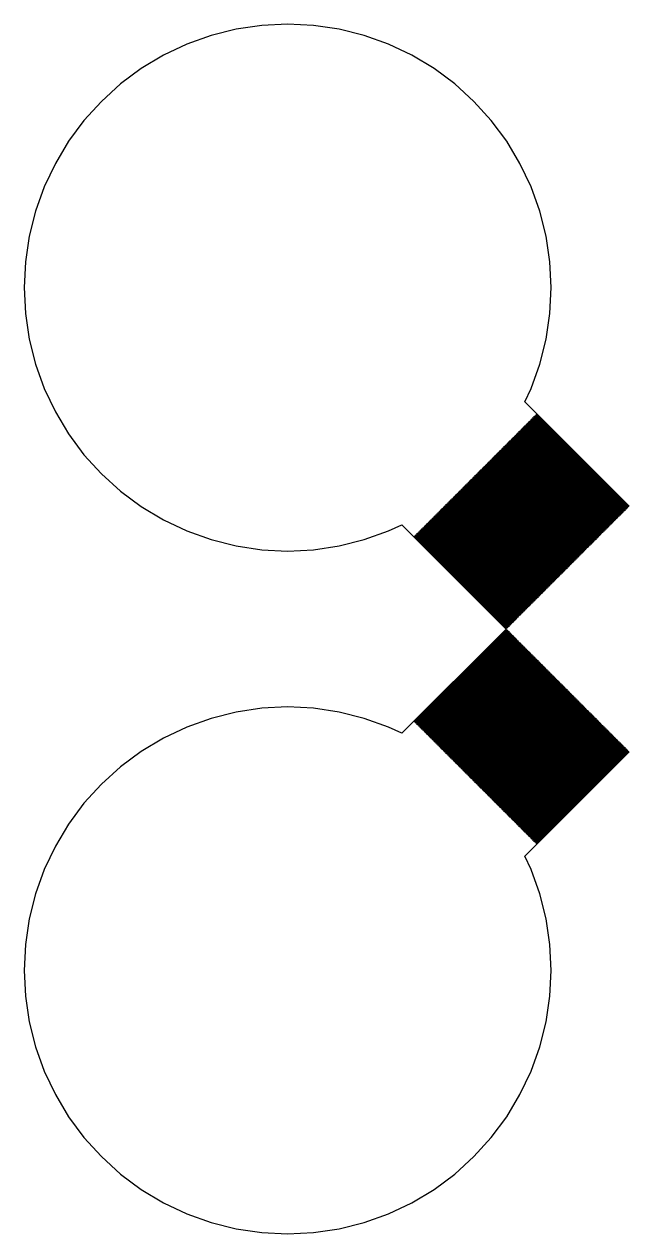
# Model space of a CAD drawing. Extents: x -8 to 8, y -8 to 8.
# Drawn here: x -7.97 to 0, y -7.97 to 7.97 of the extents above; entities that cross this region are included whole.
import ezdxf

# ---------------------------------------------------------------- set-up
doc = ezdxf.new("R2010")
doc.units = 0

msp = doc.modelspace()

# ---------------------------------------------------------------- linework, layer by layer
for p, q in [((-5.504, 7.818), (-5.825, 7.703)), ((-5.174, 7.901), (-5.504, 7.818)), ((-4.837, 7.95), (-5.174, 7.901)), ((-4.497, 7.967), (-4.837, 7.95)), ((-4.157, 7.95), (-4.497, 7.967)), ((-3.82, 7.901), (-4.157, 7.95)), ((-3.49, 7.818), (-3.82, 7.901)), ((-3.169, 7.703), (-3.49, 7.818)), ((-5.825, 7.703), (-6.133, 7.557)), ((-2.861, 7.557), (-3.169, 7.703)), ((-6.133, 7.557), (-6.425, 7.382)), ((-2.569, 7.382), (-2.861, 7.557)), ((-6.425, 7.382), (-6.699, 7.18)), ((-2.296, 7.18), (-2.569, 7.382)), ((-6.699, 7.18), (-6.951, 6.951)), ((-2.044, 6.951), (-2.296, 7.18)), ((-6.951, 6.951), (-7.18, 6.699)), ((-1.815, 6.699), (-2.044, 6.951)), ((-7.18, 6.699), (-7.382, 6.425)), ((-1.612, 6.425), (-1.815, 6.699)), ((-7.382, 6.425), (-7.557, 6.133)), ((-1.437, 6.133), (-1.612, 6.425)), ((-7.557, 6.133), (-7.703, 5.825)), ((-1.291, 5.825), (-1.437, 6.133)), ((-7.703, 5.825), (-7.818, 5.504)), ((-1.177, 5.504), (-1.291, 5.825)), ((-7.818, 5.504), (-7.901, 5.174)), ((-1.094, 5.174), (-1.177, 5.504)), ((-7.901, 5.174), (-7.95, 4.837)), ((-1.044, 4.837), (-1.094, 5.174)), ((-7.95, 4.837), (-7.967, 4.497)), ((-1.027, 4.497), (-1.044, 4.837)), ((-7.967, 4.497), (-7.95, 4.157)), ((-1.044, 4.157), (-1.027, 4.497)), ((-7.95, 4.157), (-7.901, 3.82)), ((-1.094, 3.82), (-1.044, 4.157)), ((-7.901, 3.82), (-7.818, 3.49)), ((-1.177, 3.49), (-1.094, 3.82)), ((-7.818, 3.49), (-7.703, 3.169)), ((-1.291, 3.169), (-1.177, 3.49)), ((-7.703, 3.169), (-7.557, 2.861)), ((-1.374, 2.994), (-1.291, 3.169)), ((0, 1.619), (-1.374, 2.994)), ((-7.557, 2.861), (-7.382, 2.569)), ((-1.341, 2.706), (-1.334, 2.713)), ((-1.334, 2.713), (-0.12, 1.499)), ((-1.327, 2.72), (-1.32, 2.727)), ((-0.113, 1.506), (-1.327, 2.72)), ((-1.32, 2.727), (-0.106, 1.513)), ((-1.313, 2.734), (-1.306, 2.741)), ((-0.099, 1.52), (-1.313, 2.734)), ((-1.306, 2.741), (-0.092, 1.527)), ((-1.299, 2.749), (-1.292, 2.756)), ((-0.085, 1.534), (-1.299, 2.749)), ((-1.292, 2.756), (-0.078, 1.541)), ((-1.285, 2.763), (-1.278, 2.77)), ((-0.071, 1.549), (-1.285, 2.763)), ((-1.278, 2.77), (-0.064, 1.556)), ((-1.271, 2.777), (-1.264, 2.784)), ((-0.057, 1.563), (-1.271, 2.777)), ((-1.264, 2.784), (-0.049, 1.57)), ((-1.257, 2.791), (-1.249, 2.798)), ((-0.042, 1.577), (-1.257, 2.791)), ((-1.249, 2.798), (-0.035, 1.584)), ((-1.242, 2.805), (-1.235, 2.812)), ((-0.028, 1.591), (-1.242, 2.805)), ((-1.235, 2.812), (-0.021, 1.598)), ((-1.228, 2.819), (-1.221, 2.826)), ((-0.014, 1.605), (-1.228, 2.819)), ((-1.221, 2.826), (-0.007, 1.612)), ((-7.382, 2.569), (-7.18, 2.296)), ((-1.497, 2.551), (-1.49, 2.558)), ((-0.283, 1.336), (-1.497, 2.551)), ((-1.49, 2.558), (-0.276, 1.343)), ((-1.483, 2.565), (-1.476, 2.572)), ((-0.269, 1.351), (-1.483, 2.565)), ((-1.476, 2.572), (-0.262, 1.358)), ((-1.469, 2.579), (-1.462, 2.586)), ((-0.255, 1.365), (-1.469, 2.579)), ((-1.462, 2.586), (-0.247, 1.372)), ((-1.455, 2.593), (-1.447, 2.6)), ((-0.24, 1.379), (-1.455, 2.593)), ((-1.447, 2.6), (-0.233, 1.386)), ((-1.44, 2.607), (-1.433, 2.614)), ((-0.226, 1.393), (-1.44, 2.607)), ((-1.433, 2.614), (-0.219, 1.4)), ((-1.426, 2.621), (-1.419, 2.628)), ((-0.212, 1.407), (-1.426, 2.621)), ((-1.419, 2.628), (-0.205, 1.414)), ((-1.412, 2.635), (-1.405, 2.642)), ((-0.198, 1.421), (-1.412, 2.635)), ((-1.405, 2.642), (-0.191, 1.428)), ((-1.398, 2.65), (-1.391, 2.657)), ((-0.184, 1.435), (-1.398, 2.65)), ((-1.391, 2.657), (-0.177, 1.442)), ((-1.384, 2.664), (-1.377, 2.671)), ((-0.17, 1.45), (-1.384, 2.664)), ((-1.377, 2.671), (-0.163, 1.457)), ((-1.37, 2.678), (-1.363, 2.685)), ((-0.156, 1.464), (-1.37, 2.678)), ((-1.363, 2.685), (-0.148, 1.471)), ((-1.356, 2.692), (-1.348, 2.699)), ((-0.141, 1.478), (-1.356, 2.692)), ((-1.348, 2.699), (-0.134, 1.485)), ((-0.127, 1.492), (-1.341, 2.706)), ((-1.653, 2.395), (-1.645, 2.402)), ((-0.438, 1.181), (-1.653, 2.395)), ((-1.645, 2.402), (-0.431, 1.188)), ((-1.638, 2.409), (-1.631, 2.416)), ((-0.424, 1.195), (-1.638, 2.409)), ((-1.631, 2.416), (-0.417, 1.202)), ((-1.624, 2.423), (-1.617, 2.43)), ((-0.41, 1.209), (-1.624, 2.423)), ((-1.617, 2.43), (-0.403, 1.216)), ((-1.61, 2.437), (-1.603, 2.444)), ((-0.396, 1.223), (-1.61, 2.437)), ((-1.603, 2.444), (-0.389, 1.23)), ((-1.596, 2.452), (-1.589, 2.459)), ((-0.382, 1.237), (-1.596, 2.452)), ((-1.589, 2.459), (-0.375, 1.244)), ((-1.582, 2.466), (-1.575, 2.473)), ((-0.368, 1.252), (-1.582, 2.466)), ((-1.575, 2.473), (-0.361, 1.259)), ((-1.568, 2.48), (-1.561, 2.487)), ((-0.354, 1.266), (-1.568, 2.48)), ((-1.561, 2.487), (-0.346, 1.273)), ((-1.554, 2.494), (-1.546, 2.501)), ((-0.339, 1.28), (-1.554, 2.494)), ((-1.546, 2.501), (-0.332, 1.287)), ((-1.539, 2.508), (-1.532, 2.515)), ((-0.325, 1.294), (-1.539, 2.508)), ((-1.532, 2.515), (-0.318, 1.301)), ((-1.525, 2.522), (-1.518, 2.529)), ((-0.311, 1.308), (-1.525, 2.522)), ((-1.518, 2.529), (-0.304, 1.315)), ((-1.511, 2.536), (-1.504, 2.543)), ((-0.297, 1.322), (-1.511, 2.536)), ((-1.504, 2.543), (-0.29, 1.329)), ((-7.18, 2.296), (-6.951, 2.044)), ((-1.822, 2.225), (-1.815, 2.232)), ((-1.815, 2.232), (-0.601, 1.018)), ((-1.808, 2.239), (-1.801, 2.246)), ((-0.594, 1.025), (-1.808, 2.239)), ((-1.801, 2.246), (-0.587, 1.032)), ((-1.794, 2.254), (-1.787, 2.261)), ((-0.58, 1.039), (-1.794, 2.254)), ((-1.787, 2.261), (-0.573, 1.046)), ((-1.78, 2.268), (-1.773, 2.275)), ((-0.566, 1.054), (-1.78, 2.268)), ((-1.773, 2.275), (-0.559, 1.061)), ((-1.766, 2.282), (-1.759, 2.289)), ((-0.552, 1.068), (-1.766, 2.282)), ((-1.759, 2.289), (-0.544, 1.075)), ((-1.752, 2.296), (-1.744, 2.303)), ((-0.537, 1.082), (-1.752, 2.296)), ((-1.744, 2.303), (-0.53, 1.089)), ((-1.737, 2.31), (-1.73, 2.317)), ((-0.523, 1.096), (-1.737, 2.31)), ((-1.73, 2.317), (-0.516, 1.103)), ((-1.723, 2.324), (-1.716, 2.331)), ((-0.509, 1.11), (-1.723, 2.324)), ((-1.716, 2.331), (-0.502, 1.117)), ((-1.709, 2.338), (-1.702, 2.345)), ((-0.495, 1.124), (-1.709, 2.338)), ((-1.702, 2.345), (-0.488, 1.131)), ((-1.695, 2.353), (-1.688, 2.36)), ((-0.481, 1.138), (-1.695, 2.353)), ((-1.688, 2.36), (-0.474, 1.145)), ((-1.681, 2.367), (-1.674, 2.374)), ((-0.467, 1.153), (-1.681, 2.367)), ((-1.674, 2.374), (-0.46, 1.16)), ((-1.667, 2.381), (-1.66, 2.388)), ((-0.453, 1.167), (-1.667, 2.381)), ((-1.66, 2.388), (-0.445, 1.174)), ((-1.978, 2.07), (-1.971, 2.077)), ((-1.971, 2.077), (-0.757, 0.863)), ((-1.964, 2.084), (-1.957, 2.091)), ((-0.75, 0.87), (-1.964, 2.084)), ((-1.957, 2.091), (-0.742, 0.877)), ((-1.95, 2.098), (-1.942, 2.105)), ((-0.735, 0.884), (-1.95, 2.098)), ((-1.942, 2.105), (-0.728, 0.891)), ((-1.935, 2.112), (-1.928, 2.119)), ((-0.721, 0.898), (-1.935, 2.112)), ((-1.928, 2.119), (-0.714, 0.905)), ((-1.921, 2.126), (-1.914, 2.133)), ((-0.707, 0.912), (-1.921, 2.126)), ((-1.914, 2.133), (-0.7, 0.919)), ((-1.907, 2.14), (-1.9, 2.147)), ((-0.693, 0.926), (-1.907, 2.14)), ((-1.9, 2.147), (-0.686, 0.933)), ((-1.893, 2.155), (-1.886, 2.162)), ((-0.679, 0.94), (-1.893, 2.155)), ((-1.886, 2.162), (-0.672, 0.948)), ((-1.879, 2.169), (-1.872, 2.176)), ((-0.665, 0.955), (-1.879, 2.169)), ((-1.872, 2.176), (-0.658, 0.962)), ((-1.865, 2.183), (-1.858, 2.19)), ((-0.651, 0.969), (-1.865, 2.183)), ((-1.858, 2.19), (-0.643, 0.976)), ((-1.851, 2.197), (-1.843, 2.204)), ((-0.636, 0.983), (-1.851, 2.197)), ((-1.843, 2.204), (-0.629, 0.99)), ((-1.836, 2.211), (-1.829, 2.218)), ((-0.622, 0.997), (-1.836, 2.211)), ((-1.829, 2.218), (-0.615, 1.004)), ((-0.608, 1.011), (-1.822, 2.225)), ((-6.951, 2.044), (-6.699, 1.815)), ((-2.133, 1.914), (-2.126, 1.921)), ((-0.919, 0.7), (-2.133, 1.914)), ((-2.126, 1.921), (-0.912, 0.707)), ((-2.119, 1.928), (-2.112, 1.935)), ((-0.905, 0.714), (-2.119, 1.928)), ((-2.112, 1.935), (-0.898, 0.721)), ((-2.105, 1.942), (-2.098, 1.95)), ((-0.891, 0.728), (-2.105, 1.942)), ((-2.098, 1.95), (-0.884, 0.735)), ((-2.091, 1.957), (-2.084, 1.964)), ((-0.877, 0.742), (-2.091, 1.957)), ((-2.084, 1.964), (-0.87, 0.75)), ((-2.077, 1.971), (-2.07, 1.978)), ((-0.863, 0.757), (-2.077, 1.971)), ((-2.07, 1.978), (-0.856, 0.764)), ((-2.063, 1.985), (-2.056, 1.992)), ((-0.849, 0.771), (-2.063, 1.985)), ((-2.056, 1.992), (-0.841, 0.778)), ((-2.048, 1.999), (-2.041, 2.006)), ((-0.834, 0.785), (-2.048, 1.999)), ((-2.041, 2.006), (-0.827, 0.792)), ((-2.034, 2.013), (-2.027, 2.02)), ((-0.82, 0.799), (-2.034, 2.013)), ((-2.027, 2.02), (-0.813, 0.806)), ((-2.02, 2.027), (-2.013, 2.034)), ((-0.806, 0.813), (-2.02, 2.027)), ((-2.013, 2.034), (-0.799, 0.82)), ((-2.006, 2.041), (-1.999, 2.048)), ((-0.792, 0.827), (-2.006, 2.041)), ((-1.999, 2.048), (-0.785, 0.834)), ((-1.992, 2.056), (-1.985, 2.063)), ((-0.778, 0.841), (-1.992, 2.056)), ((-1.985, 2.063), (-0.771, 0.849)), ((-0.764, 0.856), (-1.978, 2.07)), ((-6.699, 1.815), (-6.425, 1.612)), ((-2.289, 1.759), (-2.282, 1.766)), ((-1.075, 0.544), (-2.289, 1.759)), ((-2.282, 1.766), (-1.068, 0.552)), ((-2.275, 1.773), (-2.268, 1.78)), ((-1.061, 0.559), (-2.275, 1.773)), ((-2.268, 1.78), (-1.054, 0.566)), ((-2.261, 1.787), (-2.254, 1.794)), ((-1.046, 0.573), (-2.261, 1.787)), ((-2.254, 1.794), (-1.039, 0.58)), ((-2.246, 1.801), (-2.239, 1.808)), ((-1.032, 0.587), (-2.246, 1.801)), ((-2.239, 1.808), (-1.025, 0.594)), ((-2.232, 1.815), (-2.225, 1.822)), ((-1.018, 0.601), (-2.232, 1.815)), ((-2.225, 1.822), (-1.011, 0.608)), ((-2.218, 1.829), (-2.211, 1.836)), ((-1.004, 0.615), (-2.218, 1.829)), ((-2.211, 1.836), (-0.997, 0.622)), ((-2.204, 1.843), (-2.197, 1.851)), ((-0.99, 0.629), (-2.204, 1.843)), ((-2.197, 1.851), (-0.983, 0.636)), ((-2.19, 1.858), (-2.183, 1.865)), ((-0.976, 0.643), (-2.19, 1.858)), ((-2.183, 1.865), (-0.969, 0.651)), ((-2.176, 1.872), (-2.169, 1.879)), ((-0.962, 0.658), (-2.176, 1.872)), ((-2.169, 1.879), (-0.955, 0.665)), ((-2.162, 1.886), (-2.155, 1.893)), ((-0.948, 0.672), (-2.162, 1.886)), ((-2.155, 1.893), (-0.94, 0.679)), ((-2.147, 1.9), (-2.14, 1.907)), ((-0.933, 0.686), (-2.147, 1.9)), ((-2.14, 1.907), (-0.926, 0.693)), ((-6.425, 1.612), (-6.133, 1.437)), ((-2.459, 1.589), (-2.452, 1.596)), ((-2.452, 1.596), (-1.237, 0.382)), ((-2.444, 1.603), (-2.437, 1.61)), ((-1.23, 0.389), (-2.444, 1.603)), ((-2.437, 1.61), (-1.223, 0.396)), ((-2.43, 1.617), (-2.423, 1.624)), ((-1.216, 0.403), (-2.43, 1.617)), ((-2.423, 1.624), (-1.209, 0.41)), ((-2.416, 1.631), (-2.409, 1.638)), ((-1.202, 0.417), (-2.416, 1.631)), ((-2.409, 1.638), (-1.195, 0.424)), ((-2.402, 1.645), (-2.395, 1.653)), ((-1.188, 0.431), (-2.402, 1.645)), ((-2.395, 1.653), (-1.181, 0.438)), ((-2.388, 1.66), (-2.381, 1.667)), ((-1.174, 0.445), (-2.388, 1.66)), ((-2.381, 1.667), (-1.167, 0.453)), ((-2.374, 1.674), (-2.367, 1.681)), ((-1.16, 0.46), (-2.374, 1.674)), ((-2.367, 1.681), (-1.153, 0.467)), ((-2.36, 1.688), (-2.353, 1.695)), ((-1.145, 0.474), (-2.36, 1.688)), ((-2.353, 1.695), (-1.138, 0.481)), ((-2.345, 1.702), (-2.338, 1.709)), ((-1.131, 0.488), (-2.345, 1.702)), ((-2.338, 1.709), (-1.124, 0.495)), ((-2.331, 1.716), (-2.324, 1.723)), ((-1.117, 0.502), (-2.331, 1.716)), ((-2.324, 1.723), (-1.11, 0.509)), ((-2.317, 1.73), (-2.31, 1.737)), ((-1.103, 0.516), (-2.317, 1.73)), ((-2.31, 1.737), (-1.096, 0.523)), ((-2.303, 1.744), (-2.296, 1.752)), ((-1.089, 0.53), (-2.303, 1.744)), ((-2.296, 1.752), (-1.082, 0.537)), ((-0.021, 1.598), (-0.028, 1.591)), ((-0.007, 1.612), (-0.014, 1.605)), ((-6.133, 1.437), (-5.825, 1.291)), ((-2.614, 1.433), (-2.607, 1.44)), ((-2.607, 1.44), (-1.393, 0.226)), ((-2.6, 1.447), (-2.593, 1.455)), ((-1.386, 0.233), (-2.6, 1.447)), ((-2.593, 1.455), (-1.379, 0.24)), ((-2.586, 1.462), (-2.579, 1.469)), ((-1.372, 0.247), (-2.586, 1.462)), ((-2.579, 1.469), (-1.365, 0.255)), ((-2.572, 1.476), (-2.565, 1.483)), ((-1.358, 0.262), (-2.572, 1.476)), ((-2.565, 1.483), (-1.351, 0.269)), ((-2.558, 1.49), (-2.551, 1.497)), ((-1.343, 0.276), (-2.558, 1.49)), ((-2.551, 1.497), (-1.336, 0.283)), ((-2.543, 1.504), (-2.536, 1.511)), ((-1.329, 0.29), (-2.543, 1.504)), ((-2.536, 1.511), (-1.322, 0.297)), ((-2.529, 1.518), (-2.522, 1.525)), ((-1.315, 0.304), (-2.529, 1.518)), ((-2.522, 1.525), (-1.308, 0.311)), ((-2.515, 1.532), (-2.508, 1.539)), ((-1.301, 0.318), (-2.515, 1.532)), ((-2.508, 1.539), (-1.294, 0.325)), ((-2.501, 1.546), (-2.494, 1.554)), ((-1.287, 0.332), (-2.501, 1.546)), ((-2.494, 1.554), (-1.28, 0.339)), ((-2.487, 1.561), (-2.48, 1.568)), ((-1.273, 0.346), (-2.487, 1.561)), ((-2.48, 1.568), (-1.266, 0.354)), ((-2.473, 1.575), (-2.466, 1.582)), ((-1.259, 0.361), (-2.473, 1.575)), ((-2.466, 1.582), (-1.252, 0.368)), ((-1.244, 0.375), (-2.459, 1.589)), ((-0.177, 1.442), (-0.184, 1.435)), ((-0.163, 1.457), (-0.17, 1.45)), ((-0.148, 1.471), (-0.156, 1.464)), ((-0.134, 1.485), (-0.141, 1.478)), ((-0.12, 1.499), (-0.127, 1.492)), ((-0.106, 1.513), (-0.113, 1.506)), ((-0.092, 1.527), (-0.099, 1.52)), ((-0.078, 1.541), (-0.085, 1.534)), ((-0.064, 1.556), (-0.071, 1.549)), ((-0.049, 1.57), (-0.057, 1.563)), ((-0.035, 1.584), (-0.042, 1.577)), ((-5.825, 1.291), (-5.504, 1.177)), ((-3.49, 1.177), (-3.169, 1.291)), ((-3.169, 1.291), (-2.994, 1.374)), ((-2.994, 1.374), (-1.619, 0)), ((-2.77, 1.278), (-2.763, 1.285)), ((-1.556, 0.064), (-2.77, 1.278)), ((-2.763, 1.285), (-1.549, 0.071)), ((-2.756, 1.292), (-2.749, 1.299)), ((-1.541, 0.078), (-2.756, 1.292)), ((-2.749, 1.299), (-1.534, 0.085)), ((-2.741, 1.306), (-2.734, 1.313)), ((-1.527, 0.092), (-2.741, 1.306)), ((-2.734, 1.313), (-1.52, 0.099)), ((-2.727, 1.32), (-2.72, 1.327)), ((-1.513, 0.106), (-2.727, 1.32)), ((-2.72, 1.327), (-1.506, 0.113)), ((-2.713, 1.334), (-2.706, 1.341)), ((-1.499, 0.12), (-2.713, 1.334)), ((-2.706, 1.341), (-1.492, 0.127)), ((-2.699, 1.348), (-2.692, 1.356)), ((-1.485, 0.134), (-2.699, 1.348)), ((-2.692, 1.356), (-1.478, 0.141)), ((-2.685, 1.363), (-2.678, 1.37)), ((-1.471, 0.148), (-2.685, 1.363)), ((-2.678, 1.37), (-1.464, 0.156)), ((-2.671, 1.377), (-2.664, 1.384)), ((-1.457, 0.163), (-2.671, 1.377)), ((-2.664, 1.384), (-1.45, 0.17)), ((-2.657, 1.391), (-2.65, 1.398)), ((-1.442, 0.177), (-2.657, 1.391)), ((-2.65, 1.398), (-1.435, 0.184)), ((-2.642, 1.405), (-2.635, 1.412)), ((-1.428, 0.191), (-2.642, 1.405)), ((-2.635, 1.412), (-1.421, 0.198)), ((-2.628, 1.419), (-2.621, 1.426)), ((-1.414, 0.205), (-2.628, 1.419)), ((-2.621, 1.426), (-1.407, 0.212)), ((-1.4, 0.219), (-2.614, 1.433)), ((-0.332, 1.287), (-0.339, 1.28)), ((-0.318, 1.301), (-0.325, 1.294)), ((-0.304, 1.315), (-0.311, 1.308)), ((-0.29, 1.329), (-0.297, 1.322)), ((-0.276, 1.343), (-0.283, 1.336)), ((-0.262, 1.358), (-0.269, 1.351)), ((-0.247, 1.372), (-0.255, 1.365)), ((-0.233, 1.386), (-0.24, 1.379)), ((-0.219, 1.4), (-0.226, 1.393)), ((-0.205, 1.414), (-0.212, 1.407)), ((-0.191, 1.428), (-0.198, 1.421)), ((-5.504, 1.177), (-5.174, 1.094)), ((-3.82, 1.094), (-3.49, 1.177)), ((-2.826, 1.221), (-2.819, 1.228)), ((-1.612, 0.007), (-2.826, 1.221)), ((-2.819, 1.228), (-1.605, 0.014)), ((-2.812, 1.235), (-2.805, 1.242)), ((-1.598, 0.021), (-2.812, 1.235)), ((-2.805, 1.242), (-1.591, 0.028)), ((-2.798, 1.249), (-2.791, 1.257)), ((-1.584, 0.035), (-2.798, 1.249)), ((-2.791, 1.257), (-1.577, 0.042)), ((-2.784, 1.264), (-2.777, 1.271)), ((-1.57, 0.049), (-2.784, 1.264)), ((-2.777, 1.271), (-1.563, 0.057)), ((-0.502, 1.117), (-0.509, 1.11)), ((-0.488, 1.131), (-0.495, 1.124)), ((-0.474, 1.145), (-0.481, 1.138)), ((-0.46, 1.16), (-0.467, 1.153)), ((-0.445, 1.174), (-0.453, 1.167)), ((-0.431, 1.188), (-0.438, 1.181)), ((-0.417, 1.202), (-0.424, 1.195)), ((-0.403, 1.216), (-0.41, 1.209)), ((-0.389, 1.23), (-0.396, 1.223)), ((-0.375, 1.244), (-0.382, 1.237)), ((-0.361, 1.259), (-0.368, 1.252)), ((-0.346, 1.273), (-0.354, 1.266)), ((-5.174, 1.094), (-4.837, 1.044)), ((-4.837, 1.044), (-4.497, 1.027)), ((-4.497, 1.027), (-4.157, 1.044)), ((-4.157, 1.044), (-3.82, 1.094)), ((-0.658, 0.962), (-0.665, 0.955)), ((-0.643, 0.976), (-0.651, 0.969)), ((-0.629, 0.99), (-0.636, 0.983)), ((-0.615, 1.004), (-0.622, 0.997)), ((-0.601, 1.018), (-0.608, 1.011)), ((-0.587, 1.032), (-0.594, 1.025)), ((-0.573, 1.046), (-0.58, 1.039)), ((-0.559, 1.061), (-0.566, 1.054)), ((-0.544, 1.075), (-0.552, 1.068)), ((-0.53, 1.089), (-0.537, 1.082)), ((-0.516, 1.103), (-0.523, 1.096)), ((-0.813, 0.806), (-0.82, 0.799)), ((-0.799, 0.82), (-0.806, 0.813)), ((-0.785, 0.834), (-0.792, 0.827)), ((-0.771, 0.849), (-0.778, 0.841)), ((-0.757, 0.863), (-0.764, 0.856)), ((-0.742, 0.877), (-0.75, 0.87)), ((-0.728, 0.891), (-0.735, 0.884)), ((-0.714, 0.905), (-0.721, 0.898)), ((-0.7, 0.919), (-0.707, 0.912)), ((-0.686, 0.933), (-0.693, 0.926)), ((-0.672, 0.948), (-0.679, 0.94)), ((-0.969, 0.651), (-0.976, 0.643)), ((-0.955, 0.665), (-0.962, 0.658)), ((-0.94, 0.679), (-0.948, 0.672)), ((-0.926, 0.693), (-0.933, 0.686)), ((-0.912, 0.707), (-0.919, 0.7)), ((-0.898, 0.721), (-0.905, 0.714)), ((-0.884, 0.735), (-0.891, 0.728)), ((-0.87, 0.75), (-0.877, 0.742)), ((-0.856, 0.764), (-0.863, 0.757)), ((-0.841, 0.778), (-0.849, 0.771)), ((-0.827, 0.792), (-0.834, 0.785)), ((-1.138, 0.481), (-1.145, 0.474)), ((-1.124, 0.495), (-1.131, 0.488)), ((-1.11, 0.509), (-1.117, 0.502)), ((-1.096, 0.523), (-1.103, 0.516)), ((-1.082, 0.537), (-1.089, 0.53)), ((-1.068, 0.552), (-1.075, 0.544)), ((-1.054, 0.566), (-1.061, 0.559)), ((-1.039, 0.58), (-1.046, 0.573)), ((-1.025, 0.594), (-1.032, 0.587)), ((-1.011, 0.608), (-1.018, 0.601)), ((-0.997, 0.622), (-1.004, 0.615)), ((-0.983, 0.636), (-0.99, 0.629)), ((-1.294, 0.325), (-1.301, 0.318)), ((-1.28, 0.339), (-1.287, 0.332)), ((-1.266, 0.354), (-1.273, 0.346)), ((-1.252, 0.368), (-1.259, 0.361)), ((-1.237, 0.382), (-1.244, 0.375)), ((-1.223, 0.396), (-1.23, 0.389)), ((-1.209, 0.41), (-1.216, 0.403)), ((-1.195, 0.424), (-1.202, 0.417)), ((-1.181, 0.438), (-1.188, 0.431)), ((-1.167, 0.453), (-1.174, 0.445)), ((-1.153, 0.467), (-1.16, 0.46)), ((-1.45, 0.17), (-1.457, 0.163)), ((-1.435, 0.184), (-1.442, 0.177)), ((-1.421, 0.198), (-1.428, 0.191)), ((-1.407, 0.212), (-1.414, 0.205)), ((-1.393, 0.226), (-1.4, 0.219)), ((-1.379, 0.24), (-1.386, 0.233)), ((-1.365, 0.255), (-1.372, 0.247)), ((-1.351, 0.269), (-1.358, 0.262)), ((-1.336, 0.283), (-1.343, 0.276)), ((-1.322, 0.297), (-1.329, 0.29)), ((-1.308, 0.311), (-1.315, 0.304)), ((-1.619, 0), (-2.994, -1.374)), ((-1.605, 0.014), (-1.612, 0.007)), ((-1.591, 0.028), (-1.598, 0.021)), ((-1.577, 0.042), (-1.584, 0.035)), ((-1.563, 0.057), (-1.57, 0.049)), ((-1.549, 0.071), (-1.556, 0.064)), ((-1.534, 0.085), (-1.541, 0.078)), ((-1.52, 0.099), (-1.527, 0.092)), ((-1.506, 0.113), (-1.513, 0.106)), ((-1.492, 0.127), (-1.499, 0.12)), ((-1.478, 0.141), (-1.485, 0.134)), ((-1.464, 0.156), (-1.471, 0.148)), ((-2.826, -1.221), (-1.612, -0.007)), ((-1.605, -0.014), (-2.819, -1.228)), ((-2.812, -1.235), (-1.598, -0.021)), ((-1.591, -0.028), (-2.805, -1.242)), ((-2.798, -1.249), (-1.584, -0.035)), ((-1.577, -0.042), (-2.791, -1.257)), ((-2.784, -1.264), (-1.57, -0.049)), ((-1.563, -0.057), (-2.777, -1.271)), ((-2.77, -1.278), (-1.556, -0.064)), ((-1.549, -0.071), (-2.763, -1.285)), ((-2.756, -1.292), (-1.541, -0.078)), ((-1.534, -0.085), (-2.749, -1.299)), ((-2.741, -1.306), (-1.527, -0.092)), ((-1.52, -0.099), (-2.734, -1.313)), ((-2.727, -1.32), (-1.513, -0.106)), ((-1.506, -0.113), (-2.72, -1.327)), ((-2.713, -1.334), (-1.499, -0.12)), ((-1.492, -0.127), (-2.706, -1.341)), ((-2.699, -1.348), (-1.485, -0.134)), ((-1.478, -0.141), (-2.692, -1.356)), ((-2.685, -1.363), (-1.471, -0.148)), ((-1.464, -0.156), (-2.678, -1.37)), ((-1.612, -0.007), (-1.605, -0.014)), ((-1.598, -0.021), (-1.591, -0.028)), ((-1.584, -0.035), (-1.577, -0.042)), ((-1.57, -0.049), (-1.563, -0.057)), ((-1.556, -0.064), (-1.549, -0.071)), ((-1.541, -0.078), (-1.534, -0.085)), ((-1.527, -0.092), (-1.52, -0.099)), ((-1.513, -0.106), (-1.506, -0.113)), ((-1.499, -0.12), (-1.492, -0.127)), ((-1.485, -0.134), (-1.478, -0.141)), ((-1.471, -0.148), (-1.464, -0.156)), ((-2.671, -1.377), (-1.457, -0.163)), ((-1.45, -0.17), (-2.664, -1.384)), ((-2.657, -1.391), (-1.442, -0.177)), ((-1.435, -0.184), (-2.65, -1.398)), ((-2.642, -1.405), (-1.428, -0.191)), ((-1.421, -0.198), (-2.635, -1.412)), ((-2.628, -1.419), (-1.414, -0.205)), ((-1.407, -0.212), (-2.621, -1.426)), ((-2.614, -1.433), (-1.4, -0.219)), ((-1.393, -0.226), (-2.607, -1.44)), ((-2.6, -1.447), (-1.386, -0.233)), ((-1.379, -0.24), (-2.593, -1.455)), ((-2.586, -1.462), (-1.372, -0.247)), ((-1.365, -0.255), (-2.579, -1.469)), ((-2.572, -1.476), (-1.358, -0.262)), ((-1.351, -0.269), (-2.565, -1.483)), ((-2.558, -1.49), (-1.343, -0.276)), ((-1.336, -0.283), (-2.551, -1.497)), ((-2.543, -1.504), (-1.329, -0.29)), ((-1.322, -0.297), (-2.536, -1.511)), ((-2.529, -1.518), (-1.315, -0.304)), ((-1.308, -0.311), (-2.522, -1.525)), ((-2.515, -1.532), (-1.301, -0.318)), ((-1.457, -0.163), (-1.45, -0.17)), ((-1.442, -0.177), (-1.435, -0.184)), ((-1.428, -0.191), (-1.421, -0.198)), ((-1.414, -0.205), (-1.407, -0.212)), ((-1.4, -0.219), (-1.393, -0.226)), ((-1.386, -0.233), (-1.379, -0.24)), ((-1.372, -0.247), (-1.365, -0.255)), ((-1.358, -0.262), (-1.351, -0.269)), ((-1.343, -0.276), (-1.336, -0.283)), ((-1.329, -0.29), (-1.322, -0.297)), ((-1.315, -0.304), (-1.308, -0.311)), ((-1.301, -0.318), (-1.294, -0.325)), ((-1.294, -0.325), (-2.508, -1.539)), ((-2.501, -1.546), (-1.287, -0.332)), ((-1.28, -0.339), (-2.494, -1.554)), ((-2.487, -1.561), (-1.273, -0.346)), ((-1.266, -0.354), (-2.48, -1.568)), ((-2.473, -1.575), (-1.259, -0.361)), ((-1.252, -0.368), (-2.466, -1.582)), ((-2.459, -1.589), (-1.244, -0.375)), ((-1.237, -0.382), (-2.452, -1.596)), ((-2.444, -1.603), (-1.23, -0.389)), ((-1.223, -0.396), (-2.437, -1.61)), ((-2.43, -1.617), (-1.216, -0.403)), ((-1.209, -0.41), (-2.423, -1.624)), ((-2.416, -1.631), (-1.202, -0.417)), ((-1.195, -0.424), (-2.409, -1.638)), ((-2.402, -1.645), (-1.188, -0.431)), ((-1.181, -0.438), (-2.395, -1.653)), ((-2.388, -1.66), (-1.174, -0.445)), ((-1.167, -0.453), (-2.381, -1.667)), ((-2.374, -1.674), (-1.16, -0.46)), ((-1.153, -0.467), (-2.367, -1.681)), ((-2.36, -1.688), (-1.145, -0.474)), ((-1.287, -0.332), (-1.28, -0.339)), ((-1.273, -0.346), (-1.266, -0.354)), ((-1.259, -0.361), (-1.252, -0.368)), ((-1.244, -0.375), (-1.237, -0.382)), ((-1.23, -0.389), (-1.223, -0.396)), ((-1.216, -0.403), (-1.209, -0.41)), ((-1.202, -0.417), (-1.195, -0.424)), ((-1.188, -0.431), (-1.181, -0.438)), ((-1.174, -0.445), (-1.167, -0.453)), ((-1.16, -0.46), (-1.153, -0.467)), ((-1.145, -0.474), (-1.138, -0.481)), ((-1.138, -0.481), (-2.353, -1.695)), ((-2.345, -1.702), (-1.131, -0.488)), ((-1.124, -0.495), (-2.338, -1.709)), ((-2.331, -1.716), (-1.117, -0.502)), ((-1.11, -0.509), (-2.324, -1.723)), ((-2.317, -1.73), (-1.103, -0.516)), ((-1.096, -0.523), (-2.31, -1.737)), ((-2.303, -1.744), (-1.089, -0.53)), ((-1.082, -0.537), (-2.296, -1.752)), ((-2.289, -1.759), (-1.075, -0.544)), ((-1.068, -0.552), (-2.282, -1.766)), ((-2.275, -1.773), (-1.061, -0.559)), ((-1.054, -0.566), (-2.268, -1.78)), ((-2.261, -1.787), (-1.046, -0.573)), ((-1.039, -0.58), (-2.254, -1.794)), ((-2.246, -1.801), (-1.032, -0.587)), ((-1.025, -0.594), (-2.239, -1.808)), ((-2.232, -1.815), (-1.018, -0.601)), ((-1.011, -0.608), (-2.225, -1.822)), ((-2.218, -1.829), (-1.004, -0.615)), ((-0.997, -0.622), (-2.211, -1.836)), ((-2.204, -1.843), (-0.99, -0.629)), ((-0.983, -0.636), (-2.197, -1.851)), ((-1.131, -0.488), (-1.124, -0.495)), ((-1.117, -0.502), (-1.11, -0.509)), ((-1.103, -0.516), (-1.096, -0.523)), ((-1.089, -0.53), (-1.082, -0.537)), ((-1.075, -0.544), (-1.068, -0.552)), ((-1.061, -0.559), (-1.054, -0.566)), ((-1.046, -0.573), (-1.039, -0.58)), ((-1.032, -0.587), (-1.025, -0.594)), ((-1.018, -0.601), (-1.011, -0.608)), ((-1.004, -0.615), (-0.997, -0.622)), ((-0.99, -0.629), (-0.983, -0.636)), ((-2.19, -1.858), (-0.976, -0.643)), ((-0.969, -0.651), (-2.183, -1.865)), ((-2.176, -1.872), (-0.962, -0.658)), ((-0.955, -0.665), (-2.169, -1.879)), ((-2.162, -1.886), (-0.948, -0.672)), ((-0.94, -0.679), (-2.155, -1.893)), ((-2.147, -1.9), (-0.933, -0.686)), ((-0.926, -0.693), (-2.14, -1.907)), ((-2.133, -1.914), (-0.919, -0.7)), ((-0.912, -0.707), (-2.126, -1.921)), ((-2.119, -1.928), (-0.905, -0.714)), ((-0.898, -0.721), (-2.112, -1.935)), ((-2.105, -1.942), (-0.891, -0.728)), ((-0.884, -0.735), (-2.098, -1.95)), ((-2.091, -1.957), (-0.877, -0.742)), ((-0.87, -0.75), (-2.084, -1.964)), ((-2.077, -1.971), (-0.863, -0.757)), ((-0.856, -0.764), (-2.07, -1.978)), ((-2.063, -1.985), (-0.849, -0.771)), ((-0.841, -0.778), (-2.056, -1.992)), ((-2.048, -1.999), (-0.834, -0.785)), ((-0.827, -0.792), (-2.041, -2.006)), ((-0.976, -0.643), (-0.969, -0.651)), ((-0.962, -0.658), (-0.955, -0.665)), ((-0.948, -0.672), (-0.94, -0.679)), ((-0.933, -0.686), (-0.926, -0.693)), ((-0.919, -0.7), (-0.912, -0.707)), ((-0.905, -0.714), (-0.898, -0.721)), ((-0.891, -0.728), (-0.884, -0.735)), ((-0.877, -0.742), (-0.87, -0.75)), ((-0.863, -0.757), (-0.856, -0.764)), ((-0.849, -0.771), (-0.841, -0.778)), ((-0.834, -0.785), (-0.827, -0.792)), ((-2.034, -2.013), (-0.82, -0.799)), ((-0.813, -0.806), (-2.027, -2.02)), ((-2.02, -2.027), (-0.806, -0.813)), ((-0.799, -0.82), (-2.013, -2.034)), ((-2.006, -2.041), (-0.792, -0.827)), ((-0.785, -0.834), (-1.999, -2.048)), ((-1.992, -2.056), (-0.778, -0.841)), ((-0.771, -0.849), (-1.985, -2.063)), ((-1.978, -2.07), (-0.764, -0.856)), ((-0.757, -0.863), (-1.971, -2.077)), ((-1.964, -2.084), (-0.75, -0.87)), ((-0.742, -0.877), (-1.957, -2.091)), ((-1.95, -2.098), (-0.735, -0.884)), ((-0.728, -0.891), (-1.942, -2.105)), ((-1.935, -2.112), (-0.721, -0.898)), ((-0.714, -0.905), (-1.928, -2.119)), ((-1.921, -2.126), (-0.707, -0.912)), ((-0.7, -0.919), (-1.914, -2.133)), ((-1.907, -2.14), (-0.693, -0.926)), ((-0.686, -0.933), (-1.9, -2.147)), ((-1.893, -2.155), (-0.679, -0.94)), ((-0.672, -0.948), (-1.886, -2.162)), ((-1.879, -2.169), (-0.665, -0.955)), ((-0.82, -0.799), (-0.813, -0.806)), ((-0.806, -0.813), (-0.799, -0.82)), ((-0.792, -0.827), (-0.785, -0.834)), ((-0.778, -0.841), (-0.771, -0.849)), ((-0.764, -0.856), (-0.757, -0.863)), ((-0.75, -0.87), (-0.742, -0.877)), ((-0.735, -0.884), (-0.728, -0.891)), ((-0.721, -0.898), (-0.714, -0.905)), ((-0.707, -0.912), (-0.7, -0.919)), ((-0.693, -0.926), (-0.686, -0.933)), ((-0.679, -0.94), (-0.672, -0.948)), ((-0.665, -0.955), (-0.658, -0.962)), ((-5.174, -1.094), (-5.504, -1.177)), ((-4.837, -1.044), (-5.174, -1.094)), ((-4.497, -1.027), (-4.837, -1.044)), ((-4.157, -1.044), (-4.497, -1.027)), ((-3.82, -1.094), (-4.157, -1.044)), ((-3.49, -1.177), (-3.82, -1.094)), ((-0.658, -0.962), (-1.872, -2.176)), ((-1.865, -2.183), (-0.651, -0.969)), ((-0.643, -0.976), (-1.858, -2.19)), ((-1.851, -2.197), (-0.636, -0.983)), ((-0.629, -0.99), (-1.843, -2.204)), ((-1.836, -2.211), (-0.622, -0.997)), ((-0.615, -1.004), (-1.829, -2.218)), ((-1.822, -2.225), (-0.608, -1.011)), ((-0.601, -1.018), (-1.815, -2.232)), ((-1.808, -2.239), (-0.594, -1.025)), ((-0.587, -1.032), (-1.801, -2.246)), ((-1.794, -2.254), (-0.58, -1.039)), ((-0.573, -1.046), (-1.787, -2.261)), ((-1.78, -2.268), (-0.566, -1.054)), ((-0.559, -1.061), (-1.773, -2.275)), ((-1.766, -2.282), (-0.552, -1.068)), ((-0.544, -1.075), (-1.759, -2.289)), ((-1.752, -2.296), (-0.537, -1.082)), ((-0.53, -1.089), (-1.744, -2.303)), ((-1.737, -2.31), (-0.523, -1.096)), ((-0.516, -1.103), (-1.73, -2.317)), ((-1.723, -2.324), (-0.509, -1.11)), ((-0.651, -0.969), (-0.643, -0.976)), ((-0.636, -0.983), (-0.629, -0.99)), ((-0.622, -0.997), (-0.615, -1.004)), ((-0.608, -1.011), (-0.601, -1.018)), ((-0.594, -1.025), (-0.587, -1.032)), ((-0.58, -1.039), (-0.573, -1.046)), ((-0.566, -1.054), (-0.559, -1.061)), ((-0.552, -1.068), (-0.544, -1.075)), ((-0.537, -1.082), (-0.53, -1.089)), ((-0.523, -1.096), (-0.516, -1.103)), ((-0.509, -1.11), (-0.502, -1.117)), ((-5.504, -1.177), (-5.825, -1.291)), ((-3.169, -1.291), (-3.49, -1.177)), ((-2.819, -1.228), (-2.826, -1.221)), ((-2.805, -1.242), (-2.812, -1.235)), ((-2.791, -1.257), (-2.798, -1.249)), ((-2.777, -1.271), (-2.784, -1.264)), ((-0.502, -1.117), (-1.716, -2.331)), ((-1.709, -2.338), (-0.495, -1.124)), ((-0.488, -1.131), (-1.702, -2.345)), ((-1.695, -2.353), (-0.481, -1.138)), ((-0.474, -1.145), (-1.688, -2.36)), ((-1.681, -2.367), (-0.467, -1.153)), ((-0.46, -1.16), (-1.674, -2.374)), ((-1.667, -2.381), (-0.453, -1.167)), ((-0.445, -1.174), (-1.66, -2.388)), ((-1.653, -2.395), (-0.438, -1.181)), ((-0.431, -1.188), (-1.645, -2.402)), ((-1.638, -2.409), (-0.424, -1.195)), ((-0.417, -1.202), (-1.631, -2.416)), ((-1.624, -2.423), (-0.41, -1.209)), ((-0.403, -1.216), (-1.617, -2.43)), ((-1.61, -2.437), (-0.396, -1.223)), ((-0.389, -1.23), (-1.603, -2.444)), ((-1.596, -2.452), (-0.382, -1.237)), ((-0.375, -1.244), (-1.589, -2.459)), ((-1.582, -2.466), (-0.368, -1.252)), ((-0.361, -1.259), (-1.575, -2.473)), ((-1.568, -2.48), (-0.354, -1.266)), ((-0.346, -1.273), (-1.561, -2.487)), ((-0.495, -1.124), (-0.488, -1.131)), ((-0.481, -1.138), (-0.474, -1.145)), ((-0.467, -1.153), (-0.46, -1.16)), ((-0.453, -1.167), (-0.445, -1.174)), ((-0.438, -1.181), (-0.431, -1.188)), ((-0.424, -1.195), (-0.417, -1.202)), ((-0.41, -1.209), (-0.403, -1.216)), ((-0.396, -1.223), (-0.389, -1.23)), ((-0.382, -1.237), (-0.375, -1.244)), ((-0.368, -1.252), (-0.361, -1.259)), ((-0.354, -1.266), (-0.346, -1.273)), ((-5.825, -1.291), (-6.133, -1.437)), ((-2.994, -1.374), (-3.169, -1.291)), ((-2.763, -1.285), (-2.77, -1.278)), ((-2.749, -1.299), (-2.756, -1.292)), ((-2.734, -1.313), (-2.741, -1.306)), ((-2.72, -1.327), (-2.727, -1.32)), ((-2.706, -1.341), (-2.713, -1.334)), ((-2.692, -1.356), (-2.699, -1.348)), ((-2.678, -1.37), (-2.685, -1.363)), ((-2.664, -1.384), (-2.671, -1.377)), ((-2.65, -1.398), (-2.657, -1.391)), ((-2.635, -1.412), (-2.642, -1.405)), ((-2.621, -1.426), (-2.628, -1.419)), ((-2.607, -1.44), (-2.614, -1.433)), ((-1.554, -2.494), (-0.339, -1.28)), ((-0.332, -1.287), (-1.546, -2.501)), ((-1.539, -2.508), (-0.325, -1.294)), ((-0.318, -1.301), (-1.532, -2.515)), ((-1.525, -2.522), (-0.311, -1.308)), ((-0.304, -1.315), (-1.518, -2.529)), ((-1.511, -2.536), (-0.297, -1.322)), ((-0.29, -1.329), (-1.504, -2.543)), ((-1.497, -2.551), (-0.283, -1.336)), ((-0.276, -1.343), (-1.49, -2.558)), ((-1.483, -2.565), (-0.269, -1.351)), ((-0.262, -1.358), (-1.476, -2.572)), ((-1.469, -2.579), (-0.255, -1.365)), ((-0.247, -1.372), (-1.462, -2.586)), ((-1.455, -2.593), (-0.24, -1.379)), ((-0.233, -1.386), (-1.447, -2.6)), ((-1.44, -2.607), (-0.226, -1.393)), ((-0.219, -1.4), (-1.433, -2.614)), ((-1.426, -2.621), (-0.212, -1.407)), ((-0.205, -1.414), (-1.419, -2.628)), ((-1.412, -2.635), (-0.198, -1.421)), ((-0.191, -1.428), (-1.405, -2.642)), ((-0.339, -1.28), (-0.332, -1.287)), ((-0.325, -1.294), (-0.318, -1.301)), ((-0.311, -1.308), (-0.304, -1.315)), ((-0.297, -1.322), (-0.29, -1.329)), ((-0.283, -1.336), (-0.276, -1.343)), ((-0.269, -1.351), (-0.262, -1.358)), ((-0.255, -1.365), (-0.247, -1.372)), ((-0.24, -1.379), (-0.233, -1.386)), ((-0.226, -1.393), (-0.219, -1.4)), ((-0.212, -1.407), (-0.205, -1.414)), ((-0.198, -1.421), (-0.191, -1.428)), ((-6.133, -1.437), (-6.425, -1.612)), ((-2.593, -1.455), (-2.6, -1.447)), ((-2.579, -1.469), (-2.586, -1.462)), ((-2.565, -1.483), (-2.572, -1.476)), ((-2.551, -1.497), (-2.558, -1.49)), ((-2.536, -1.511), (-2.543, -1.504)), ((-2.522, -1.525), (-2.529, -1.518)), ((-2.508, -1.539), (-2.515, -1.532)), ((-2.494, -1.554), (-2.501, -1.546)), ((-2.48, -1.568), (-2.487, -1.561)), ((-2.466, -1.582), (-2.473, -1.575)), ((-2.452, -1.596), (-2.459, -1.589)), ((-1.398, -2.65), (-0.184, -1.435)), ((-0.177, -1.442), (-1.391, -2.657)), ((-1.384, -2.664), (-0.17, -1.45)), ((-0.163, -1.457), (-1.377, -2.671)), ((-1.37, -2.678), (-0.156, -1.464)), ((-0.148, -1.471), (-1.363, -2.685)), ((-1.356, -2.692), (-0.141, -1.478)), ((-0.134, -1.485), (-1.348, -2.699)), ((-1.341, -2.706), (-0.127, -1.492)), ((-0.12, -1.499), (-1.334, -2.713)), ((-1.327, -2.72), (-0.113, -1.506)), ((-0.106, -1.513), (-1.32, -2.727)), ((-1.313, -2.734), (-0.099, -1.52)), ((-0.092, -1.527), (-1.306, -2.741)), ((-1.299, -2.749), (-0.085, -1.534)), ((-0.078, -1.541), (-1.292, -2.756)), ((-1.285, -2.763), (-0.071, -1.549)), ((-0.064, -1.556), (-1.278, -2.77)), ((-1.271, -2.777), (-0.057, -1.563)), ((-0.049, -1.57), (-1.264, -2.784)), ((-1.257, -2.791), (-0.042, -1.577)), ((-0.035, -1.584), (-1.249, -2.798)), ((-1.242, -2.805), (-0.028, -1.591)), ((-0.184, -1.435), (-0.177, -1.442)), ((-0.17, -1.45), (-0.163, -1.457)), ((-0.156, -1.464), (-0.148, -1.471)), ((-0.141, -1.478), (-0.134, -1.485)), ((-0.127, -1.492), (-0.12, -1.499)), ((-0.113, -1.506), (-0.106, -1.513)), ((-0.099, -1.52), (-0.092, -1.527)), ((-0.085, -1.534), (-0.078, -1.541)), ((-0.071, -1.549), (-0.064, -1.556)), ((-0.057, -1.563), (-0.049, -1.57)), ((-0.042, -1.577), (-0.035, -1.584)), ((-0.028, -1.591), (-0.021, -1.598)), ((-6.425, -1.612), (-6.699, -1.815)), ((-2.437, -1.61), (-2.444, -1.603)), ((-2.423, -1.624), (-2.43, -1.617)), ((-2.409, -1.638), (-2.416, -1.631)), ((-2.395, -1.653), (-2.402, -1.645)), ((-2.381, -1.667), (-2.388, -1.66)), ((-2.367, -1.681), (-2.374, -1.674)), ((-2.353, -1.695), (-2.36, -1.688)), ((-2.338, -1.709), (-2.345, -1.702)), ((-2.324, -1.723), (-2.331, -1.716)), ((-2.31, -1.737), (-2.317, -1.73)), ((-2.296, -1.752), (-2.303, -1.744)), ((-1.374, -2.994), (0, -1.619)), ((-0.021, -1.598), (-1.235, -2.812)), ((-1.228, -2.819), (-0.014, -1.605)), ((-0.007, -1.612), (-1.221, -2.826)), ((-0.014, -1.605), (-0.007, -1.612)), ((-6.699, -1.815), (-6.951, -2.044)), ((-2.282, -1.766), (-2.289, -1.759)), ((-2.268, -1.78), (-2.275, -1.773)), ((-2.254, -1.794), (-2.261, -1.787)), ((-2.239, -1.808), (-2.246, -1.801)), ((-2.225, -1.822), (-2.232, -1.815)), ((-2.211, -1.836), (-2.218, -1.829)), ((-2.197, -1.851), (-2.204, -1.843)), ((-2.183, -1.865), (-2.19, -1.858)), ((-2.169, -1.879), (-2.176, -1.872)), ((-2.155, -1.893), (-2.162, -1.886)), ((-2.14, -1.907), (-2.147, -1.9)), ((-6.951, -2.044), (-7.18, -2.296)), ((-2.126, -1.921), (-2.133, -1.914)), ((-2.112, -1.935), (-2.119, -1.928)), ((-2.098, -1.95), (-2.105, -1.942)), ((-2.084, -1.964), (-2.091, -1.957)), ((-2.07, -1.978), (-2.077, -1.971)), ((-2.056, -1.992), (-2.063, -1.985)), ((-2.041, -2.006), (-2.048, -1.999)), ((-2.027, -2.02), (-2.034, -2.013)), ((-2.013, -2.034), (-2.02, -2.027)), ((-1.999, -2.048), (-2.006, -2.041)), ((-1.985, -2.063), (-1.992, -2.056)), ((-1.971, -2.077), (-1.978, -2.07)), ((-1.957, -2.091), (-1.964, -2.084)), ((-1.942, -2.105), (-1.95, -2.098)), ((-1.928, -2.119), (-1.935, -2.112)), ((-1.914, -2.133), (-1.921, -2.126)), ((-1.9, -2.147), (-1.907, -2.14)), ((-1.886, -2.162), (-1.893, -2.155)), ((-1.872, -2.176), (-1.879, -2.169)), ((-1.858, -2.19), (-1.865, -2.183)), ((-1.843, -2.204), (-1.851, -2.197)), ((-1.829, -2.218), (-1.836, -2.211)), ((-1.815, -2.232), (-1.822, -2.225)), ((-7.18, -2.296), (-7.382, -2.569)), ((-1.801, -2.246), (-1.808, -2.239)), ((-1.787, -2.261), (-1.794, -2.254)), ((-1.773, -2.275), (-1.78, -2.268)), ((-1.759, -2.289), (-1.766, -2.282)), ((-1.744, -2.303), (-1.752, -2.296)), ((-1.73, -2.317), (-1.737, -2.31)), ((-1.716, -2.331), (-1.723, -2.324)), ((-1.702, -2.345), (-1.709, -2.338)), ((-1.688, -2.36), (-1.695, -2.353)), ((-1.674, -2.374), (-1.681, -2.367)), ((-1.66, -2.388), (-1.667, -2.381)), ((-1.645, -2.402), (-1.653, -2.395)), ((-1.631, -2.416), (-1.638, -2.409)), ((-1.617, -2.43), (-1.624, -2.423)), ((-1.603, -2.444), (-1.61, -2.437)), ((-1.589, -2.459), (-1.596, -2.452)), ((-1.575, -2.473), (-1.582, -2.466)), ((-1.561, -2.487), (-1.568, -2.48)), ((-1.546, -2.501), (-1.554, -2.494)), ((-1.532, -2.515), (-1.539, -2.508)), ((-1.518, -2.529), (-1.525, -2.522)), ((-1.504, -2.543), (-1.511, -2.536)), ((-7.382, -2.569), (-7.557, -2.861)), ((-1.49, -2.558), (-1.497, -2.551)), ((-1.476, -2.572), (-1.483, -2.565)), ((-1.462, -2.586), (-1.469, -2.579)), ((-1.447, -2.6), (-1.455, -2.593)), ((-1.433, -2.614), (-1.44, -2.607)), ((-1.419, -2.628), (-1.426, -2.621)), ((-1.405, -2.642), (-1.412, -2.635)), ((-1.391, -2.657), (-1.398, -2.65)), ((-1.377, -2.671), (-1.384, -2.664)), ((-1.363, -2.685), (-1.37, -2.678)), ((-1.348, -2.699), (-1.356, -2.692)), ((-1.334, -2.713), (-1.341, -2.706)), ((-7.557, -2.861), (-7.703, -3.169)), ((-1.32, -2.727), (-1.327, -2.72)), ((-1.306, -2.741), (-1.313, -2.734)), ((-1.292, -2.756), (-1.299, -2.749)), ((-1.278, -2.77), (-1.285, -2.763)), ((-1.264, -2.784), (-1.271, -2.777)), ((-1.249, -2.798), (-1.257, -2.791)), ((-1.235, -2.812), (-1.242, -2.805)), ((-1.221, -2.826), (-1.228, -2.819)), ((-1.291, -3.169), (-1.374, -2.994)), ((-7.703, -3.169), (-7.818, -3.49)), ((-1.177, -3.49), (-1.291, -3.169)), ((-7.818, -3.49), (-7.901, -3.82)), ((-1.094, -3.82), (-1.177, -3.49)), ((-7.901, -3.82), (-7.95, -4.157)), ((-1.044, -4.157), (-1.094, -3.82)), ((-7.95, -4.157), (-7.967, -4.497)), ((-1.027, -4.497), (-1.044, -4.157)), ((-7.967, -4.497), (-7.95, -4.837)), ((-1.044, -4.837), (-1.027, -4.497)), ((-7.95, -4.837), (-7.901, -5.174)), ((-1.094, -5.174), (-1.044, -4.837)), ((-7.901, -5.174), (-7.818, -5.504)), ((-1.177, -5.504), (-1.094, -5.174)), ((-7.818, -5.504), (-7.703, -5.825)), ((-1.291, -5.825), (-1.177, -5.504)), ((-7.703, -5.825), (-7.557, -6.133)), ((-1.437, -6.133), (-1.291, -5.825)), ((-7.557, -6.133), (-7.382, -6.425)), ((-1.612, -6.425), (-1.437, -6.133)), ((-7.382, -6.425), (-7.18, -6.699)), ((-1.815, -6.699), (-1.612, -6.425)), ((-7.18, -6.699), (-6.951, -6.951)), ((-2.044, -6.951), (-1.815, -6.699)), ((-6.951, -6.951), (-6.699, -7.18)), ((-2.296, -7.18), (-2.044, -6.951)), ((-6.699, -7.18), (-6.425, -7.382)), ((-2.569, -7.382), (-2.296, -7.18)), ((-6.425, -7.382), (-6.133, -7.557)), ((-2.861, -7.557), (-2.569, -7.382)), ((-6.133, -7.557), (-5.825, -7.703)), ((-3.169, -7.703), (-2.861, -7.557)), ((-5.825, -7.703), (-5.504, -7.818)), ((-3.49, -7.818), (-3.169, -7.703)), ((-5.504, -7.818), (-5.174, -7.901)), ((-5.174, -7.901), (-4.837, -7.95)), ((-4.837, -7.95), (-4.497, -7.967)), ((-4.497, -7.967), (-4.157, -7.95)), ((-4.157, -7.95), (-3.82, -7.901)), ((-3.82, -7.901), (-3.49, -7.818))]:
    msp.add_line(p, q)

doc.saveas('drawing.dxf')
